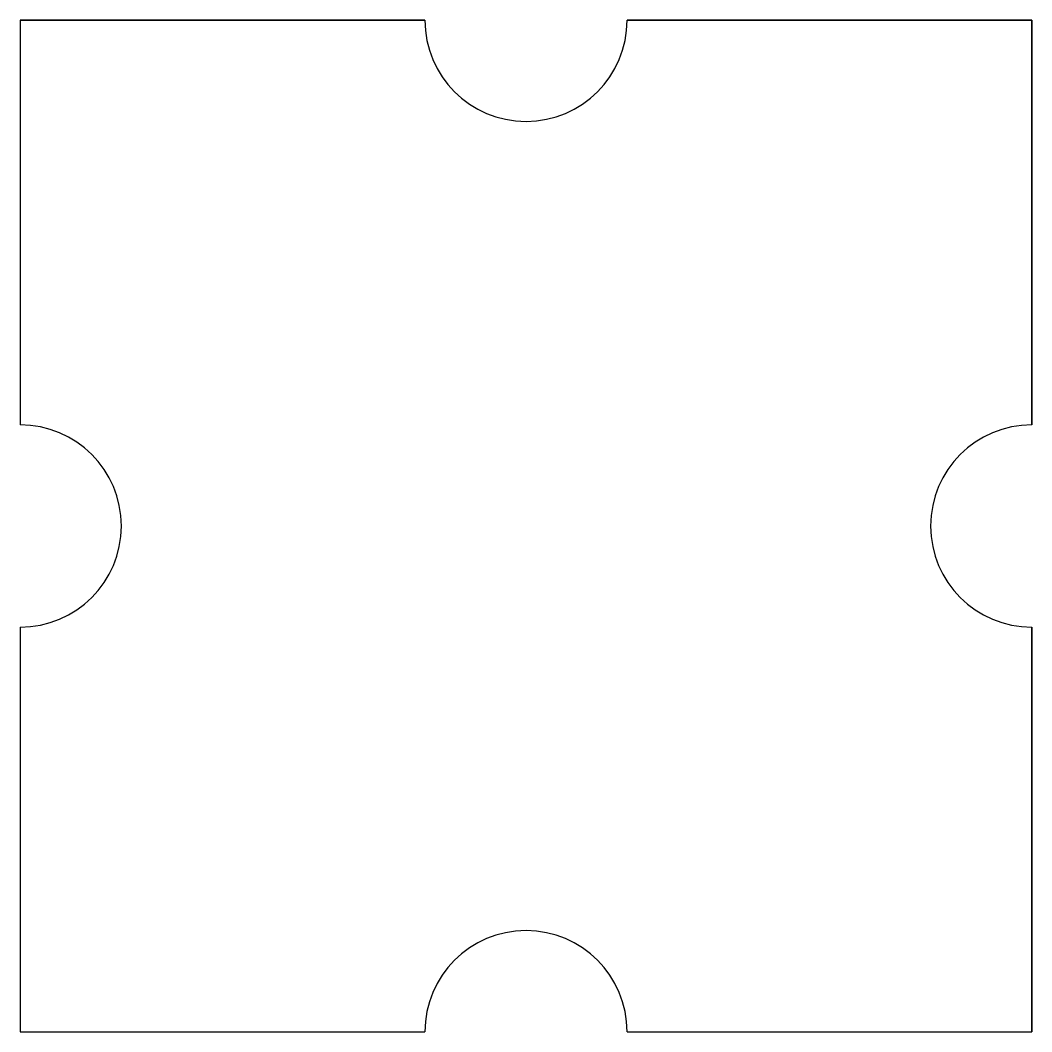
# Model space of a CAD drawing. Extents: x 0 to 10, y 0 to 10.
import ezdxf

# ---------------------------------------------------------------- set-up
doc = ezdxf.new("R2010")
doc.units = 0
doc.layers.get('0').update_dxf_attribs({"linetype": 'CONTINUOUS'})

# ---------------------------------------------------------------- blocks, each defined once
blk = doc.blocks.new('*U7')
at = {"color": 7}
for p, q in [((0, 10, 4), (4, 10, 4)), ((0, 10), (0, 10, 4)), ((0, 10, 4), (0, 6, 4)), ((0, 10), (0, 6)), ((4, 10), (0, 10)), ((4, 10), (4, 10, 4)), ((4, 10), (4, 10, 4)), ((6, 10, 4), (10, 10, 4)), ((10, 10), (6, 10)), ((6, 10), (6, 10, 4)), ((6, 10), (6, 10, 4)), ((10, 10), (10, 10, 4)), ((10, 10, 4), (10, 6, 4)), ((10, 6), (10, 10)), ((5, 9), (5, 9, 4)), ((0, 6), (0, 6, 4)), ((0, 6), (0, 6, 4)), ((10, 6), (10, 6, 4)), ((10, 6), (10, 6, 4)), ((1, 5), (1, 5, 4)), ((9, 5), (9, 5, 4)), ((0, 4, 4), (0, 0, 4)), ((0, 4), (0, 0)), ((0, 4), (0, 4, 4)), ((0, 4), (0, 4, 4)), ((10, 4, 4), (10, 0, 4)), ((10, 0), (10, 4)), ((10, 4), (10, 4, 4)), ((10, 4), (10, 4, 4)), ((5, 1), (5, 1, 4)), ((0, 0), (0, 0, 4)), ((0, 0, 4), (4, 0, 4)), ((0, 0), (4, 0)), ((4, 0), (4, 0, 4)), ((4, 0), (4, 0, 4)), ((6, 0, 4), (10, 0, 4)), ((6, 0), (10, 0)), ((6, 0), (6, 0, 4)), ((6, 0), (6, 0, 4)), ((10, 0, 4), (10, 0))]:
    blk.add_line(p, q, dxfattribs=at)
for centre, start, end in [((5, 10), 180, 0), ((5, 10, 4), 180, 0), ((0, 5), 270, 90), ((0, 5, 4), 270, 90), ((10, 5), 90, 270), ((10, 5, 4), 90, 270), ((5, 0), 0, 180), ((5, 0, 4), 0, 180)]:
    blk.add_arc(centre, 1, start, end, dxfattribs=at)

msp = doc.modelspace()

# ---------------------------------------------------------------- block references
msp.add_blockref('*U7', (0, 0))

doc.saveas('drawing.dxf')
